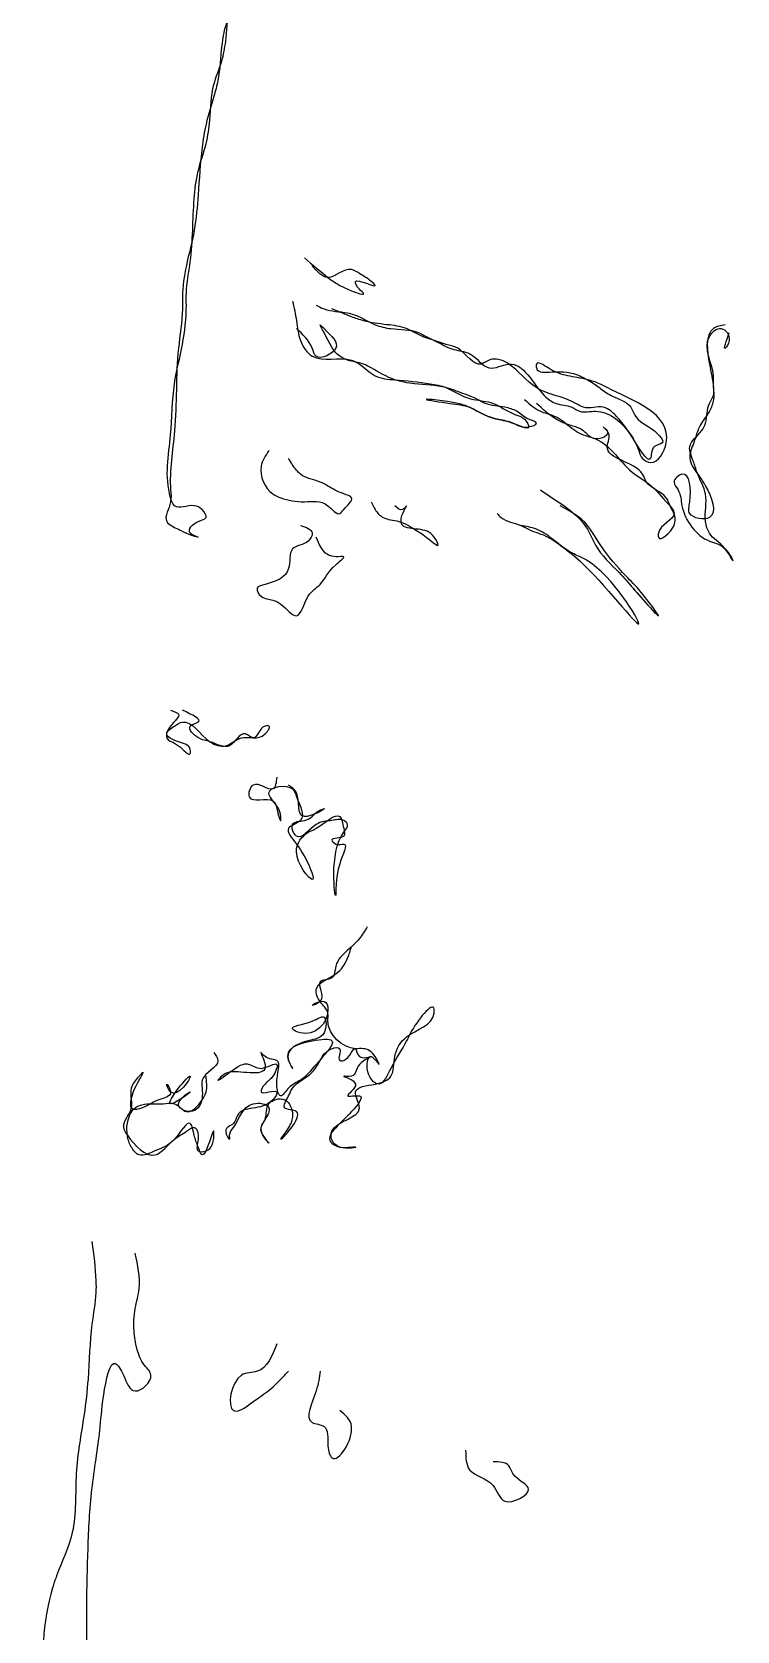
# Model space of a CAD drawing. Header units: metres. Extents: x 0 to 100, y 0 to 141.
# Drawn here: x 64.69 to 69.18, y 63.32 to 73.48 of the extents above; entities that cross this region are included whole.
import ezdxf

# ---------------------------------------------------------------- set-up
doc = ezdxf.new("R2010")
doc.units = ezdxf.units.M

msp = doc.modelspace()

# ---------------------------------------------------------------- linework, layer by layer
for points in [[(66.8, 79.725), (66.825, 79.4), (66.85, 78.2), (66.825, 78.05), (66.825, 77.8), (66.8, 77.625), (66.825, 77.525), (66.8, 77.275), (66.75, 77.15), (66.725, 77.075), (66.75, 76.85), (66.725, 76.775), (66.725, 76.65), (66.7, 76.525), (66.65, 76.375), (66.625, 76.225), (66.6, 76), (66.575, 75.9), (66.525, 75.75), (66.5, 75.625), (66.475, 75.45), (66.45, 75.325), (66.4, 75.2), (66.375, 75.1), (66.35, 74.95), (66.325, 74.85), (66.275, 74.725), (66.25, 74.65), (66.225, 74.475), (66.2, 74.4), (66.15, 74.3), (66.125, 74.2), (66.1, 74.075), (66.075, 73.975), (66.025, 73.85), (66, 73.775), (65.975, 73.65), (65.925, 73.525), (65.9, 73.4), (65.875, 73.175), (65.85, 73.075), (65.8, 72.9), (65.775, 72.75), (65.75, 72.45), (65.725, 72.225), (65.675, 72), (65.65, 71.8), (65.65, 71.725), (65.625, 71.475), (65.6, 70.95), (65.575, 70.575), (65.575, 70.5), (65.55, 70.375), (65.625, 70.325), (65.675, 70.3), (65.75, 70.275), (65.7, 70.3), (65.75, 70.375), (65.8, 70.4), (65.775, 70.45), (65.725, 70.475), (65.6, 70.475), (65.575, 70.525), (65.575, 70.925), (65.6, 71.25), (65.65, 71.5), (65.675, 71.75), (65.675, 71.825), (65.7, 72.025), (65.725, 72.425), (65.75, 72.6), (65.8, 72.775), (65.825, 72.925), (65.85, 73.15), (65.9, 73.3), (65.925, 73.425), (65.95, 73.625), (65.975, 73.7), (66.025, 73.8), (66.05, 73.875), (66.075, 74.05), (66.1, 74.125), (66.15, 74.225), (66.175, 74.325), (66.2, 74.45), (66.225, 74.55), (66.275, 74.675), (66.3, 74.75), (66.325, 74.925), (66.35, 75), (66.4, 75.125), (66.425, 75.225), (66.45, 75.425), (66.475, 75.525), (66.525, 75.65), (66.55, 75.775), (66.575, 75.975), (66.6, 76.1), (66.65, 76.25), (66.675, 76.4), (66.7, 76.625), (66.725, 76.825), (66.725, 77.05), (66.75, 77.1), (66.775, 77.25), (66.8, 77.5), (66.8, 77.6), (66.825, 77.65), (66.85, 78.025), (66.825, 78.175), (66.825, 79)], [(66.425, 72.05), (66.575, 71.925), (66.65, 71.875), (66.8, 71.825), (66.775, 71.85), (66.75, 71.9), (66.875, 71.875), (66.85, 71.9), (66.775, 71.95), (66.725, 71.975), (66.575, 71.925), (66.475, 72)], [(66.35, 71.775), (66.375, 71.65), (66.4, 71.525), (66.475, 71.425), (66.725, 71.4), (66.775, 71.375), (66.875, 71.3), (67, 71.275), (67.225, 71.25), (67.325, 71.225), (67.425, 71.175), (67.5, 71.15), (67.625, 71.125), (67.675, 71.1), (67.775, 71.05), (67.825, 71.025), (67.85, 70.975), (67.75, 71), (67.65, 71.025), (67.575, 71.05), (67.475, 71.1), (67.4, 71.125), (67.2, 71.15), (67.35, 71.125), (67.475, 71.1), (67.575, 71.05), (67.65, 71.025), (67.75, 71), (67.85, 70.975), (67.9, 71), (67.85, 71.025), (67.775, 71.075), (67.7, 71.1), (67.575, 71.125), (67.525, 71.15), (67.4, 71.2), (67.325, 71.225), (67.125, 71.25), (67, 71.275), (66.85, 71.35), (66.8, 71.375), (66.7, 71.4), (66.65, 71.425), (66.55, 71.575), (66.525, 71.625), (66.55, 71.6), (66.625, 71.475), (66.5, 71.425), (66.475, 71.475), (66.375, 71.6)], [(66.5, 71.75), (66.55, 71.725), (66.7, 71.7), (66.775, 71.675), (66.875, 71.625), (66.975, 71.6), (67.15, 71.575), (67.2, 71.55), (67.3, 71.5), (67.35, 71.475), (67.45, 71.45), (67.5, 71.425), (67.6, 71.35), (67.725, 71.375), (67.95, 71.175), (68.025, 71.125), (68.125, 71.1), (68.175, 71.075), (68.275, 71.075), (68.5, 70.925), (68.55, 70.825), (68.575, 70.775), (68.625, 70.75), (68.725, 70.875), (68.35, 71.225), (68.3, 71.25), (68.225, 71.275), (68.1, 71.3), (67.975, 71.35), (67.9, 71.375), (67.9, 71.35), (68, 71.325), (68.175, 71.3), (68.225, 71.275), (68.3, 71.225), (68.375, 71.175), (68.5, 71.1), (68.525, 71.05), (68.65, 70.95), (68.7, 70.875), (68.65, 70.85), (68.625, 70.775), (68.5, 70.925), (68.425, 71.025), (68.375, 71.075), (68.325, 71.1), (68.2, 71.1), (68.15, 71.125), (67.95, 71.2), (67.9, 71.225), (67.725, 71.375), (67.675, 71.4), (67.6, 71.4), (67.55, 71.375), (67.4, 71.475), (67.325, 71.5), (67.25, 71.525), (67.175, 71.55), (67.075, 71.6), (66.95, 71.625), (66.8, 71.65), (66.725, 71.675), (66.6, 71.725)], [(69.1, 71.625), (69.025, 71.6), (69, 71.375), (69.025, 71.225), (69.025, 71.15), (69, 71.075), (68.95, 71), (68.925, 70.95), (68.9, 70.875), (68.875, 70.775), (68.925, 70.675), (68.975, 70.6), (69, 70.4), (68.875, 70.425), (68.875, 70.5), (68.825, 70.675), (68.775, 70.625), (68.8, 70.575), (68.825, 70.475), (69, 70.25), (69.1, 70.2), (69.15, 70.125), (69.1, 70.2), (69, 70.3), (68.975, 70.375), (68.975, 70.55), (68.925, 70.675), (68.9, 70.75), (68.875, 70.85), (68.95, 70.95), (68.975, 71), (69, 71.125), (69.025, 71.175), (69.025, 71.25), (69.025, 71.3), (69, 71.55), (69.075, 71.6), (69.125, 71.525), (69.1, 71.475), (69.125, 71.575)], [(67.825, 71.15), (67.925, 71.075), (68, 71.05), (68.05, 71.025), (68.15, 70.95), (68.2, 70.925), (68.275, 70.9), (68.525, 70.675), (68.6, 70.625), (68.725, 70.5), (68.775, 70.425), (68.675, 70.3), (68.675, 70.275), (68.775, 70.35), (68.75, 70.475), (68.725, 70.525), (68.6, 70.625), (68.575, 70.675), (68.35, 70.85), (68.35, 70.95), (68.325, 70.975), (68.35, 70.95), (68.275, 70.9), (68.2, 70.95), (68.15, 70.975), (68.075, 71), (68.025, 71.025), (67.9, 71.125)], [(66.2, 70.825), (66.15, 70.725), (66.225, 70.55), (66.275, 70.525), (66.425, 70.5), (66.575, 70.475), (66.65, 70.425), (66.675, 70.45), (66.725, 70.525), (66.675, 70.55), (66.575, 70.6), (66.525, 70.625), (66.4, 70.675), (66.375, 70.7), (66.325, 70.775)], [(67.925, 70.575), (68, 70.525), (68.225, 70.325), (68.275, 70.225), (68.425, 70.05), (68.625, 69.825), (68.675, 69.775), (68.625, 69.85), (68.425, 70.075), (68.275, 70.275), (68.225, 70.35), (68.05, 70.475)], [(66.85, 70.5), (66.875, 70.45), (66.925, 70.4), (67.025, 70.375), (67.125, 70.325), (67.2, 70.275), (67.275, 70.225), (67.25, 70.275), (67.15, 70.325), (67.05, 70.35), (67.05, 70.425), (67.075, 70.475), (67.05, 70.45), (67, 70.475)], [(67.65, 70.425), (67.675, 70.4), (67.8, 70.35), (67.85, 70.325), (67.975, 70.275), (68.05, 70.225), (68.175, 70.125), (68.55, 69.725), (68.225, 70.125), (68.125, 70.175), (68.05, 70.225), (67.95, 70.3), (67.9, 70.325), (67.8, 70.35)], [(66.4, 70.35), (66.475, 70.3), (66.45, 70.25), (66.35, 70.2), (66.325, 70.075), (66.175, 69.975), (66.125, 69.95), (66.15, 69.9), (66.225, 69.875), (66.275, 69.85), (66.375, 69.775), (66.45, 69.9), (66.525, 69.975), (66.625, 70.1), (66.675, 70.15), (66.625, 70.15), (66.5, 70.275)], [(65.575, 69.175), (65.625, 69.15), (65.575, 69.075), (65.55, 69), (65.625, 68.95), (65.7, 68.9), (65.7, 68.925), (65.625, 68.975), (65.55, 69.025), (65.6, 69.075), (65.65, 69.1), (65.825, 68.975), (65.925, 68.95), (66.025, 69), (66.1, 69), (66.175, 69.025), (66.2, 69.075), (66.175, 69.075), (66.1, 69), (66.05, 69.025), (65.95, 68.95), (65.825, 68.975), (65.75, 69), (65.7, 69.075), (65.75, 69.1), (65.65, 69.175)], [(66.25, 68.75), (66.225, 68.675), (66.1, 68.7), (66.075, 68.625), (66.225, 68.6), (66.25, 68.55), (66.275, 68.475), (66.275, 68.5), (66.225, 68.6), (66.2, 68.65), (66.35, 68.675), (66.375, 68.625), (66.4, 68.475), (66.325, 68.425), (66.375, 68.325), (66.475, 68.1), (66.375, 68.275), (66.45, 68.4), (66.5, 68.425), (66.65, 68.5), (66.675, 68.425), (66.675, 68.375), (66.6, 68.35), (66.625, 68.325), (66.675, 68.325), (66.65, 68.2), (66.625, 68), (66.675, 68.4), (66.7, 68.45), (66.675, 68.475), (66.6, 68.475), (66.5, 68.45), (66.375, 68.375), (66.35, 68.45), (66.425, 68.475), (66.475, 68.5), (66.5, 68.525), (66.55, 68.55), (66.425, 68.5), (66.375, 68.65), (66.325, 68.7)], [(66.825, 67.8), (66.775, 67.725), (66.7, 67.65), (66.625, 67.55), (66.6, 67.475), (66.525, 67.45), (66.525, 67.325), (66.475, 67.3), (66.55, 67.325), (66.575, 67.275), (66.4, 67.125), (66.35, 67.15), (66.475, 67.2), (66.55, 67.225), (66.55, 67.125), (66.45, 67.075), (66.325, 66.95), (66.35, 66.9), (66.325, 66.95), (66.475, 67.075), (66.6, 67.075), (66.5, 66.925), (66.4, 66.825), (66.325, 66.775), (66.275, 66.725), (66.25, 66.8), (66.25, 66.95), (66.175, 66.975), (66.15, 67), (66.175, 66.925), (65.95, 66.875), (65.9, 66.85), (65.875, 66.825), (65.95, 66.875), (66.075, 66.925), (66.15, 66.9), (66.25, 66.925), (66.225, 66.85), (66.175, 66.8), (66.15, 66.75), (66.25, 66.75), (66.225, 66.7), (66, 66.6), (65.975, 66.55), (65.925, 66.5), (65.95, 66.45), (65.95, 66.475), (65.975, 66.525), (66.1, 66.675), (66.2, 66.65), (66.175, 66.575), (66.15, 66.5), (66.2, 66.425), (66.15, 66.5), (66.175, 66.575), (66.2, 66.675), (66.3, 66.7), (66.35, 66.6), (66.325, 66.525), (66.275, 66.45), (66.375, 66.625), (66.3, 66.65), (66.325, 66.725), (66.35, 66.775), (66.475, 66.875), (66.525, 66.95), (66.6, 67.025), (66.65, 67.025), (66.65, 66.95), (66.675, 66.95), (66.75, 67.025), (66.775, 66.975), (66.85, 66.975), (66.775, 66.925), (66.725, 66.85), (66.675, 66.85), (66.75, 66.8), (66.7, 66.725), (66.775, 66.725), (66.725, 66.625), (66.6, 66.425), (66.65, 66.4), (66.725, 66.4), (66.75, 66.4), (66.65, 66.4), (66.6, 66.5), (66.775, 66.65), (66.75, 66.75), (66.875, 66.8), (66.975, 66.85), (67, 66.975), (67.075, 67.1), (67.25, 67.25), (67.25, 67.275), (67.1, 67.125), (67.075, 67.075), (66.975, 66.9), (66.9, 66.8), (66.825, 66.9), (66.85, 66.975), (66.9, 66.925), (66.875, 66.975), (66.8, 67.025), (66.75, 67.025), (66.575, 67.2), (66.575, 67.25), (66.525, 67.325), (66.5, 67.4), (66.625, 67.5), (66.7, 67.6), (66.725, 67.675)], [(65.85, 67), (65.875, 66.95), (65.775, 66.825), (65.775, 66.775), (65.75, 66.65), (65.7, 66.625), (65.625, 66.675), (65.7, 66.75), (65.575, 66.675), (65.7, 66.85), (65.575, 66.75), (65.55, 66.8), (65.575, 66.75), (65.5, 66.7), (65.45, 66.675), (65.325, 66.65), (65.325, 66.7), (65.375, 66.825), (65.4, 66.875), (65.375, 66.85), (65.325, 66.775), (65.325, 66.7), (65.325, 66.65), (65.275, 66.525), (65.3, 66.475), (65.475, 66.35), (65.6, 66.45), (65.675, 66.5), (65.725, 66.525), (65.75, 66.45), (65.75, 66.375), (65.8, 66.375), (65.85, 66.475), (65.85, 66.5), (65.775, 66.35), (65.75, 66.4), (65.725, 66.475), (65.7, 66.55), (65.6, 66.45), (65.475, 66.375), (65.375, 66.35), (65.325, 66.4), (65.3, 66.475), (65.3, 66.55), (65.35, 66.65), (65.475, 66.675), (65.525, 66.675), (65.6, 66.675), (65.675, 66.625), (65.775, 66.7), (65.8, 66.75), (65.8, 66.85)], [(65.075, 65.8), (65.1, 65.55), (65.1, 65.475), (65.075, 65.275), (65.05, 64.925), (65.025, 64.7), (64.975, 64.325), (64.95, 63.95), (64.85, 63.675), (64.825, 63.6), (64.85, 62.225), (64.875, 62.025), (64.925, 61.8), (64.95, 61.55), (64.975, 61.275), (65, 61.1), (65.05, 60.975), (65.075, 60.825), (65.1, 60.625), (65.125, 60.5), (65.175, 60.375), (65.2, 60.275), (65.225, 60.1), (65.25, 60.025), (65.3, 59.9), (65.325, 59.8), (65.35, 59.625), (65.375, 59.575), (65.525, 59.525), (65.55, 59.45), (65.575, 59.325), (65.6, 59.2), (65.725, 59.275), (65.7, 59.4), (65.65, 59.525), (65.625, 59.575), (65.575, 59.875), (65.55, 60.05), (65.475, 60.175), (65.45, 60.225), (65.425, 60.375), (65.4, 60.475), (65.35, 60.6), (65.325, 60.75), (65.3, 60.925), (65.275, 61.05), (65.225, 61.225), (65.2, 61.375), (65.175, 61.675), (65.15, 61.875), (65.1, 62.1), (65.075, 62.35), (65.05, 63.85), (65.075, 64.225), (65.125, 64.6), (65.15, 64.825), (65.225, 65.025), (65.275, 64.95), (65.35, 64.85), (65.45, 64.95), (65.4, 65.025), (65.375, 65.075), (65.35, 65.375), (65.375, 65.5), (65.35, 65.725)], [(66.25, 65.15), (66.125, 64.975), (66.025, 64.95), (65.975, 64.725), (66.125, 64.8), (66.225, 64.875), (66.275, 64.925), (66.325, 64.975)], [(66.525, 64.975), (66.5, 64.85), (66.475, 64.65), (66.55, 64.625), (66.575, 64.5), (66.6, 64.425), (66.725, 64.625), (66.65, 64.725)], [(67.45, 64.475), (67.475, 64.35), (67.625, 64.25), (67.7, 64.15), (67.85, 64.225), (67.75, 64.325), (67.725, 64.375), (67.625, 64.4)]]:
    msp.add_spline(points, degree=3)

doc.saveas('drawing.dxf')
